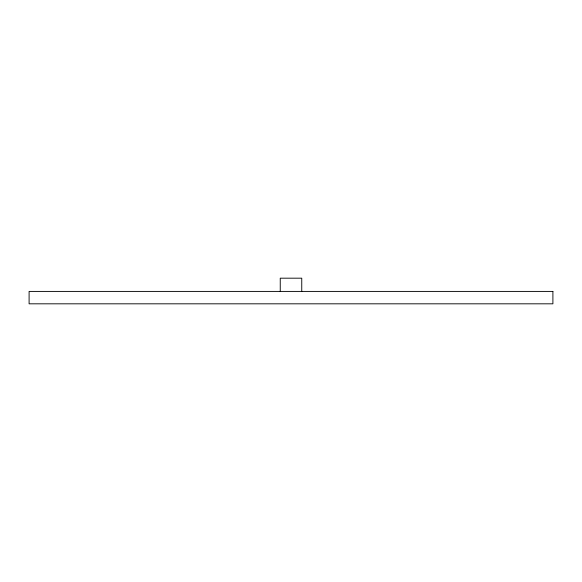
<?xml version="1.0" encoding="UTF-8"?>
<svg xmlns="http://www.w3.org/2000/svg" width="582" height="582" viewBox="0 0 582 582"><rect width="100%" height="100%" fill="white"/><g stroke="black" fill="none" stroke-linecap="round" stroke-linejoin="round"><path stroke-width="0.87" d="M301.752 291.415L301.752 278.181L280.248 278.181L280.248 291.415M552.9 291.415L29.1 291.415L29.1 303.819L552.9 303.819L552.9 291.415"/></g></svg>
